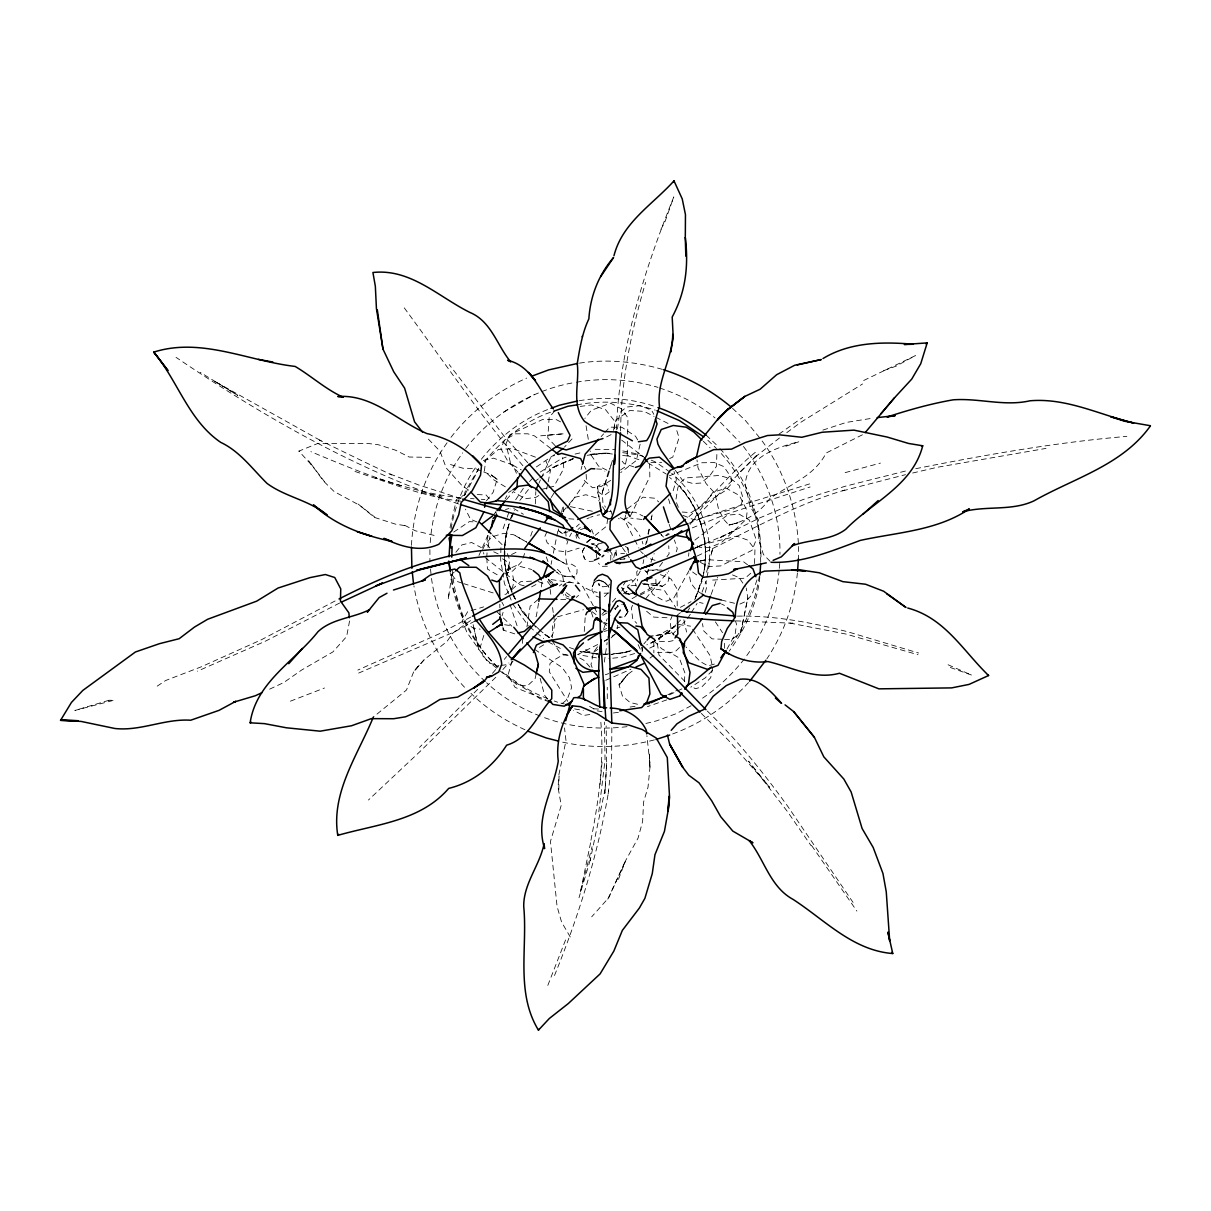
<?xml version="1.0" encoding="UTF-8"?>
<svg xmlns="http://www.w3.org/2000/svg" width="1211" height="1211" viewBox="0 0 1211 1211"><rect width="100%" height="100%" fill="white"/><g stroke="black" fill="none" stroke-linecap="round" stroke-linejoin="round"><path stroke-width="0.75" stroke-dasharray="5 3.75" d="M607.301 698.702L607.241 687.242M760.705 562.51L760.341 544.889A154.069 154.069 0 0 0 756.148 519.216C749.851 494.376 737.348 471.17 720.061 452.233M486.822 557.877L487.427 569.034L497.252 574.816M558.816 789.648L559.043 775.918L557.999 786.938L561.208 805.391L550.46 841.418L557.06 906.433L561.571 922.04L571.077 938.404L571.622 937.602M610.722 560.209L610.813 555.592L607.74 551.944M627.51 441.304L627.207 455.76L624.891 467.083L619.321 470.791M627.646 434.083L627.979 417.825L621.349 408.818L610.571 403.187L591.24 410.302L584.868 418.506M500.93 547.675L500.643 559.709L502.671 572.47M614.34 428.83L614.552 421.065L605.576 409.696L591.468 404.928L580.22 406.427M754.559 563.554L754.953 549.416L747.808 540.151L736.727 536.14L701.018 545.086L695.023 548.068M617.64 628.585L617.746 625.27M716.851 454.458L716.458 466.371L709.51 476.135L700.745 483.068L693.01 483.537L682.747 480.676L675.238 470.171M613.795 557.529L615.37 551.187M535.307 503.852L535.822 491.621M684.427 681.687L684.911 672.938L679.31 658.042L669.199 652.154L657.422 652.623M620.592 430.965C621.198 380.451 631.234 330.664 645.66 282.405M606.666 763.399L604.894 793.281L606.666 763.399L606.166 725.904M486.837 556L487.049 552.852M504.336 551.172C503.837 567.823 507.576 584.731 515.296 599.506M504.457 549.34L505.986 534.535L508.877 523.894L504.82 543.86L504.82 549.4M584.247 631.431L585.276 615.975M598.976 496.798L597.174 491.272L597.492 486.474L602.018 483.689L606.62 484.249L608.755 490.304M616.323 429.769C619.275 349.192 643.949 271.188 673.8 196.909L665.021 221.628L660.994 229.242M759.827 576.799C757.435 603.699 744.886 629.342 729.249 651.124M600.05 784.41L602.245 759.948M688.575 556.243L688.877 552.776M504.79 547.448L504.109 554.835L506.365 575.104L512.071 592.739M504.957 545.601L505.986 534.535L510.285 520.336M411.452 545.328C413.466 507.621 426.363 470.504 448.978 440.199M779.127 570.109C776.418 601.655 764.217 632.172 745.34 657.528M779.309 568.353L779.99 561.359M797.383 572.97C794.537 603.472 783.82 633.262 766.911 658.784M430.238 542.604C432.357 510.452 443.65 478.89 462.678 452.869M642.118 651.866L642.829 645.145M464.524 495.647L464.933 492.135L478.723 468.369M554.502 975.506C578.283 916.954 597.386 856.253 608.179 793.886L608.573 790.435M608.179 793.886L611.616 762.567L611.858 724.92M508.802 566.854L509.71 559.8L506.44 551.126M724.526 639.332L731.671 639.62L740.693 632.657L747.823 597.977L746.233 588.031M617.459 429.027L619.729 412.815L626.435 407.063L640.301 405.64L651.563 410.241L653.849 414.329M607.71 518.747L606.666 526.119L595.085 535.383M640.119 444.225L636.38 460.437L620.683 472.638M598.779 811.9L605.046 760.16L604.501 722.089M604.289 662.129L607.135 642.587M451.885 574.483L448.146 599.581L449.463 590.771M526.936 626.844L530.146 606.257L538.774 598.885M706.921 577.163C716.201 539.349 701.184 498.19 671.727 473.365M538.532 603.305L536.367 616.021L534.793 618.972M541.302 586.957L542.225 581.507M702.743 577.299C710.902 545.344 701.411 510.073 679.371 485.747C700.382 509.331 710.221 542.634 703.576 573.696C710.282 538.532 697.687 499.976 669.532 477.391M488.003 547.433L489.895 536.579M590.953 840.237C598.703 800.229 604.758 759.373 600.474 718.577M349.57 620.971L346.634 636.547L332.889 651.927L301.675 670.016L283.768 682.55L266.677 690.542M646.613 543.194L648.006 536.019M648.354 534.233L649.762 527.057M651.155 519.882L651.851 516.295M605.152 788.77L590.181 860.385L590.968 857.509L579.009 897.684M759.327 576.073C755.361 602.003 744.916 626.798 729.098 647.718M551.096 564.341L551.838 560.632M553.336 553.23L558.195 529.162M561.556 512.51L563.054 505.108M695.386 598.234L703.213 575.513M451.022 529.025C454.836 506.682 463.238 484.975 476.332 466.432M546.645 489.123L547.766 483.689M548.144 481.872L550.384 471.003L545.934 461.058M712.719 667.806L710.675 677.766L701.85 686.879L695.477 688.726L690.891 686.153M724.572 648.309L724.481 641.482M740.693 632.657L747.823 597.977M590.59 842.811L580.175 893.082L592.043 846.701M645.675 544.662L646.447 541.105M647.976 534.006L649.505 526.906M651.034 519.807L652.562 512.707M536.185 673.831L535.065 678.796L527.285 685.941L517.248 684.972L498.917 669.986M450.038 527.663L456.502 499.447L465.493 494.255M613.493 430.329L616.005 419.854L629.811 410.529L644.116 411.377L654.107 416.417M488.063 535.671L486.338 543.951L491.742 550.082M625.678 515.205L624.528 519.943L633.868 538.199M558.861 774.813L565.991 740.617L564.538 727.932M705.332 592.406L706.906 586.079L705.786 581.522M706.588 572.213L712.931 547.644L710.706 556.258M581.083 469.474L581.991 466.068M512.011 660.949L507.969 675.405L515.114 687.394L546.343 700.049M673.18 490.727L676.389 479.526L673.997 471.548M603.638 629.251L607.18 618.67M502.035 615.839L503.08 612.357M483.81 635.412L480.434 646.613L483.416 657.301L497.509 668.835M510.83 518.565L514.357 510.225M703.031 575.467L697.566 593.148L694.009 599.642M602.321 492.362L606.832 478.163L602.321 492.362L602.866 502.429L605.455 507.197M612.478 460.407L609.663 469.278L611.328 464.04M676.268 551.777L677.282 548.689L674.391 540M594.359 580.311L591.876 590.347L595.57 595.873L599.884 597.553M510.694 518.565L511.905 515.023M757.011 579.857L751.864 594.904L745.946 601.352L739.119 604.41M522.94 558.21L525.332 551.399M530.69 536.049L533.067 529.237M503.08 528.783L506.592 518.838M507.167 517.188L510.088 508.908M647.068 572.758L648.369 569.276M650.958 562.282L654.182 553.594M711.145 594.419L717.517 577.238M702.047 592.179L706.376 580.69M618.458 879.368L625.663 860.552L638.046 838.103L642.617 821.512L643.556 802.136L648.021 787.18L650.156 765.337L646.886 735.667M547.826 985.376L565.643 939.766M694.66 599.945L702.108 580.947M632.536 605.273L631.325 608.331L632.823 619.29L636.759 623.302M672.453 615.127L670.016 621.243L671.515 632.203L674.133 634.882M572.046 438.912L564.462 447.101M464.812 494.739L478.209 470.246M478.92 555.516L487.791 535.307M511.844 517.248L514.811 510.618M546.948 531.78L544.799 536.594L547.19 542.77L557.06 550.748L567.172 551.898L579.161 548.099M538.925 483.234L540.454 479.904M541.211 478.239L551.05 456.638L554.608 455.548M607.771 899.152L625.663 860.552L608.83 897.608L591.695 916.818M608.316 586.412L604.864 582.612L599.051 579.918L594.374 582.294L592.24 586.684L594.934 582.097C599.854 577.193 606.287 583.081 608.936 587.517M506.516 575.452L508.12 572.137M630.28 516.174L649.838 476.756L649.626 464.252M482.644 549.446L484.809 545.147L491.742 536.897L503.852 533.279L513.827 534.808L526.785 542.165L513.827 534.808M505.123 499.038L506.834 495.738M559.3 574.271L556.515 571.97L563.842 576.103L574.877 577.026L576.996 572.985L577.041 567.505L571.653 564.205L565.946 564.175L558.438 559.982M608.164 586.654L609.481 584.156M584.55 547.387L582.385 551.429L584.489 558.876L589.545 561.389L593.269 561.223M519.867 500.355L528.511 489.456M727.009 649.035L735.107 634.352L736.545 624.376L735.471 620.925M584.08 548.386L582.385 551.429L584.489 558.876M689.029 570.623L673.876 597.856L666.504 601.201L661.902 599.763L652.653 594.223L647.143 582.839M595.6 548.053L597.84 544.163L602.472 542.77L596.312 544.647L597.84 544.163M467.688 611.722L462.208 620.986L467.098 632.717L488.442 662.826L498.841 665.778M551.217 636.638L552.882 633.868L554.774 623.983L553.548 614.855M515.644 499.749L523.591 488.003M623.408 585.034L625.088 582.34M687.772 610.995L689.74 607.831M687.606 618.533L690.452 613.992M691.39 612.478L697.082 603.411M551.217 497.479L555.062 491.409M645.947 598.401L668.684 571.002M627.404 612.69L624.437 617.065L619.093 617.08L624.437 617.065L628.448 611.116M556.485 618.2L552.64 623.695L552.261 637.773M567.066 508.242L586.457 480.495L586.094 473.047M513.086 661.024L510.966 664.052L500.582 665.535M690.073 524.408L712.855 492.362L726.176 488.184L739.315 495.466L747.248 510.951L746.233 519.277L721.362 542.695L709.737 547.508L699.58 547.266L694.72 544.345M637.546 570.759L636.714 571.88L637.425 580.871M597.507 646.81L593.496 652.199L591.013 664.597L592.179 667.7M662.568 562.419L657.134 569.518L645.857 571.698M666.913 556.727L669.077 553.881L668.729 545.752M486.398 500.945L493.134 492.317L497.115 479.299L491.151 474.879L483.113 471.685M455.881 552.246L461.8 544.95L471.654 542.513L481.388 547.66M484.249 461.845C502.156 440.108 524.847 420.505 551.974 411.785M504.276 659.389L506.607 656.559M601.897 614.461L606.56 608.936M612.403 602.049L617.08 596.523M621.743 590.998L624.089 588.243L620.516 590.014M643.904 643.889L646.053 641.361M744.341 658.981C731.838 674.769 717.018 688.756 700.125 699.761M450.992 437.292C470.867 411.679 497.07 391.214 526.694 378.074M465.675 448.524C492.377 414.313 531.674 389.73 574.62 382.525M562.948 511.481L567.808 505.774M569.019 504.351L575.089 497.221L585.882 494.754L596.902 498.024L598.779 500.915M748.534 682.565C727.478 705.619 700.821 723.86 671.378 734.411M419.188 665.217L413.784 671.53L406.487 690.013L373.336 717.079M481.327 459.257C499.008 436.959 522.456 418.839 549.264 408.985M492.317 516.113L495.859 511.996M506.44 499.659L513.494 491.439M492.453 673.331L498.417 666.428M554.759 410.938L549.188 417.295L547.766 437.928L556.106 446.692M424.168 659.738L413.784 671.53L424.168 659.738L447.101 641.315L452.838 633.065L472.396 619.275M601.156 436.581L603.608 433.886M604.834 432.539L609.739 427.15L621.879 427.286L635.563 436.278L639.211 442.636M502.913 669.471L508.847 662.962M529.54 481.554L533.128 477.679M740.224 471.7L757.829 454.307L690.179 523.273M673.028 633.731L675.466 631.203M676.677 629.932L685.184 621.061M521.759 561.632L512.753 570.971L506.001 573.197M604.44 596.675L608.845 592.164M712.325 670.561L705.165 677.918L690.83 687.167M477.634 689.362L419.506 747.384M675.723 624.952L669.214 631.536L658.527 639.045L649.384 644.04L669.214 631.536L674.572 626.511L658.527 639.045L646.871 644.842M677.025 623.62L680.93 619.669M495.799 677.267L420.066 751.471L368.447 800.017M679.522 647.507L675.693 651.155L669.335 652.986L661.66 648.702L655.106 642.012M611.086 637.864L614.961 634.292M454.276 571.986L451.612 574.392L452.808 587.047L464.237 622.136L473.304 628.055L480.207 629.16M511.981 589.485L520.7 581.674L533.067 581.098M576.239 597.462L578.57 595.373M625.073 593.012L627.071 591.24M755.316 452.324C730.627 472.32 711.462 498.16 686.879 518.293M750.759 573.242L745.143 578.177L710.206 580.236M587.063 542.513L590.771 539.273M577.965 529.464L580.311 527.451M558.438 528.935L558.634 530.827L562.449 533.718L566.158 531.008M562.01 703.742L567.126 699.519L571.592 687.636L569.488 677.691L562.116 667.503L535.08 649.701M665.581 535.595L668.427 533.279M586.396 542.316L593.632 536.534M754.983 457.137L779.46 437.988M610.707 480.404L601.307 486.428L592.527 487.761L584.338 480.585L583.414 477.406M694.947 540.076L727.387 515.084L739.3 514.236L749.397 520.109L756.209 539.758L752.046 550.324L720.696 565.931L708.707 566.506L700.367 562.419M677.57 614.87L680.446 612.675M559.361 585.927L561.813 584.05M535.444 481.055L538.32 478.905M539.758 477.83L555.546 466.023L573.121 458.5M623.574 593.738L626.39 591.634M627.207 508.877L643.026 497.161L654.47 498.19L658.633 501.869M786.787 432.63L801.425 421.882L862.55 383.978M632.187 671.136L627.737 674.391L618.882 684.442L622.469 696.083L630.114 702.516L639.544 704.726M649.989 658.073L654.455 654.803M609.284 491.817L603.941 495.693L597.174 491.272M778.976 434.128L802.681 417.356M621.727 587.729L624.634 592.512L629.432 594.192L634.019 592.406M597.825 649.368L594.071 652.002L587.592 651.321L584.005 647.643M536.397 466.916L554.623 454.549M157.233 686.137L165.498 680.567L201.132 666.867L261.44 639.726L337.385 599.763M453.716 532.068L469.353 521.623L476.105 522.032M611.116 434.613L604.743 437.852M540.257 472.063L560.844 458.984L566.158 457.062M604.244 641.119L610.495 637.137M612.1 636.108L618.337 632.157M503.655 412.134L534.293 394.544M603.502 630.28L606.59 628.342M539.425 647.461L543.648 644.812M538.834 495.526L535.852 497.358L525.135 498.796L514.085 492.105M508.544 492.423L511.466 490.667M598.249 551.202L600.898 549.597M474.909 621.107L454.155 631.96L358.668 673.074M602.806 615.37L607.68 612.584M614.189 608.861L622.318 604.228M632.066 598.658L638.575 594.934M640.195 594.011L659.707 582.869L643.586 584.489M696.567 547.599L701.018 545.086L694.947 548.28M666.504 535.625L669.35 534.051M470.731 617.08L439.502 633.686L357.851 670.046M531.584 586.896L535.928 584.565M691.072 705.771L676.101 713.718L656.513 720.878L644.691 723.769M640.15 595.222L652.335 588.773L664.43 590.423L675.677 607.422M680.37 607.332L691.027 601.685M675.45 626.117L661.736 633.368L657.482 644.055L658.981 655.03L685.199 681.763M339.64 603.017L265.421 641.179L197.469 671.182M862.429 434.779L826.099 453.05C814.428 476.286 789.466 484.506 769.681 498.66C760.432 512.404 745.022 521.669 728.916 525.059L723.996 519.686L718.638 509.513L714.929 493.271L706.134 483.643L698.051 467.976L696.976 459.877M627.389 517.642L623.075 519.852L618.412 518.626M863.685 380.496L915.365 355.64L896.125 366.131L882.592 371.035M577.602 654.591L597.689 644.555M604.395 641.209L607.74 639.544M649.717 648.112L657.361 644.373M697.279 555.97C745.961 532.87 792.751 505.305 844.794 490.092L841.584 491.121L905.495 474.667M669.471 694.842L682.081 688.771M667.806 694.736L677.766 689.967M511.511 554.532L518.187 551.353M669.638 458.575L672.786 457.077L679.068 437.716L675.753 427.347M511.844 567.581L516.401 565.492L531.811 569.503M688.559 523.424L710.342 514.811L809.599 483.9M697.475 547.069L735.304 530.479L718.728 538.244L759.585 517.975L802.999 499.568L844.99 486.307L908.507 470.262M605.712 680.31L630.886 669.244M692.298 527.875L725.086 514.614L810.098 486.989M666.761 699.882L647.416 706.649M311.151 464.54L298.875 451.113L317.479 443.589L368.871 443.574L378.483 444.77L395.588 450.22L409.182 457.031L431.207 457.364M669.244 475.878L701.911 462.753L714.49 462.587L723.83 466.583L730.99 477.073L731.505 483.673L725.767 490.319L691.163 512.647L681.944 512.026M573.015 459.03L551.217 468.263L573.257 458.697M290.398 701.169L324.503 687.999M590.559 517.248L592.951 516.34M628.494 580.72L631.325 579.66L635.412 582.915L636.229 586.215M822.89 430.102L846.201 422.442L873.54 418.022M580.402 529.691L584.807 528.132M785.818 446.269L799.078 441.682C776.554 447.495 747.187 456.698 745.28 484.415L750.139 506.516L758.419 519.897L758.813 540.303L763.46 554.547L771.059 562.282M605.303 674.769L608.785 673.573M566.657 582.794L569.715 581.795L573 583.142M505.471 509.543L508.787 508.544M471.23 610.647L483.628 606.893M634.67 653.531L622.454 657.21L608.8 658.587M563.781 533.022L567.944 531.826M714.384 664.067L708.011 665.899L700.352 661.615L685.926 646.916M557.438 616.823L583.475 609.739M603.911 631.506L607.453 630.553M616.49 628.085L620.002 627.147M845.127 472.638L880.427 463.102M631.188 650.504L620.35 653.304L610.934 654.44L630.416 651.336L620.35 653.304L603.744 654.182M542.165 489.289L547.251 487.988M548.946 487.549L554.017 486.247L563.857 468.43L562.57 457.622M654.334 739.891C624.24 747.823 592.209 748.852 561.813 741.949M575.074 454.08L582.37 452.354M912.64 473.017L937.617 467.219L1045.986 448.403M483.325 460.452L493.452 458.167L512.904 464.963L517.642 476.165M667.004 617.746L653.683 617.095L646.417 611.116M673.119 640.619L668.427 641.679L657.649 641.527M915.758 468.687C985.557 454.836 1055.856 442.409 1126.82 436.384M700.14 561.132L706.815 559.694L743.554 561.753L747.581 564.81M607.347 566.218L601.171 566.324L598.461 563.16M700.064 560.95L706.815 559.694L700.2 560.769M599.475 549.749L596.448 545.601L591.225 543.784L597.795 543.179M576.769 404.898C602.806 399.872 630.068 401.795 655.227 410.151M670.667 633.111L650.337 636.32L670.667 633.111L673.861 635.079M579.479 363.133C607.513 358.789 636.38 361.665 663.507 369.718M576.345 382.267C603.456 377.363 631.627 379.467 657.967 387.369M579.206 400.75C604.864 396.3 631.748 398.313 656.332 407.002M630.098 707.042L635.26 706.285M589.802 714.52L583.324 715.489L573.514 710.282M613.447 712.991L618.609 712.28M627.041 726.661C598.385 730.172 568.701 727.205 541.771 716.609M587.123 455.321L604.894 453.065L609.617 453.323L589.288 454.428L604.894 453.065L613.78 454.231M606.953 586.321L602.775 586.82L598.688 583.929M631.037 585.761L636.426 585.216M547.72 435.203L564.129 433.75L538.85 435.975M504.896 594.298L506.122 594.207L512.616 587.168L513.918 581.341L512.177 572.303M650.913 462.572L661.721 462.314M662.084 570.078L644.918 570.169M620.759 553.639L624.528 553.594M678.493 624.513L690.588 626.163M641.785 519.458L630.749 518.096M595.146 449.326L615.763 449.463M603.668 654.394L607.301 654.409M631.688 512.223L635.306 512.268L642.859 515.947M735.94 620.88L792.781 623.226L789.133 622.908L846.005 634.064L917.999 654.727M560.738 599.415L566.233 599.536M625.179 593.784L629.432 594.192M722.74 639.272L712.007 638.863L703.727 630.901L702.471 623.604M737.408 616.142C774.707 615.385 811.37 622.605 847.382 631.673L918.543 653.017M597.977 653.91L579.918 651.321L600.05 654.379M599.823 653.985L607.226 654.288M477.24 494.572L486.08 494.966L489.441 498.947M593.572 708.798L598.794 709.071M596.629 468.945L602.124 469.232L604.849 471.155M568.156 655.242L562.752 654.954L553.427 660.358L549.93 663.689L549.279 671.757L567.717 701.32M470.489 498.523L474.091 498.781M481.297 499.28L484.9 499.537M568.852 518.762L575.952 519.322M596.887 654.122L579.766 650.928M563.842 576.103L574.877 577.026M461.497 497.872C408.803 492.635 359.289 471.896 310.894 451.658M609.254 511.36L611.101 511.572M596.418 657.815L578.691 654.773M644.01 583.944L662.266 586.321L667.715 582.763L669.138 577.617L667.079 572.606M642.36 583.732L662.266 586.321L656.014 583.838L655.756 577.359M622.651 455.397L629.765 456.335L627.116 455.472L640.513 460.301M504.563 624.725L510.997 625.648M622.742 452.657L642.224 455.472M524.257 585.852L519.307 584.535L484.763 557.272L483.492 552.579M460.649 501.157C422.79 496.661 387.565 481.978 351.599 470.368M602.079 711.72L597.129 710.827L588.773 705.922M574.604 708.919L583.308 710.479M567.384 654.984L560.526 653.698L552.352 641.103M421.504 492.408L442 496.389M622.757 450.916L636.744 453.837L643.177 456.638M570.351 506.637L594.117 511.632M493.134 592.921L463.904 583.702M298.875 451.113L299.798 451.325M699.489 602.488L703.122 603.335M434.113 535.398L415.373 530.796L404.535 525.211L406.26 525.831L395.437 524.136L374.381 517.385L358.123 504.048L374.774 517.097M721.226 599.975L737.317 603.956M560.981 703.091L564.356 703.969M591.952 544.208L596.221 545.434L599.612 550.006M450.447 464.54L462.996 468.248L475.06 468.475L481.494 471.034M655.06 560.315L648.142 558.226L644.403 554.85M401.507 485.823L375.773 477.83L377.499 478.648M598.734 580.145L602.261 581.25L607.059 584.852M458.606 503.958C357.427 470.67 263.937 416.781 176.034 357.351M460.907 498.599L418.567 484.915L388.292 473.35L391.683 474.924L358.865 459.302L319.613 440.123L322.277 441.5L213.969 380.905L237.75 395.376L200.133 372.277M462.163 583.127L456.925 581.416L450.598 572.985M514.751 633.868L503.17 630.083L502.383 626.829M633.822 466.856L624.21 463.692L622.166 461.179M549.688 701.926L540.106 698.717L511.239 679.538A154.766 154.766 0 0 1 502.081 671.787M659.617 387.974C679.659 394.559 698.656 404.504 714.99 417.886M569.488 647.491L576.436 650.05M540.121 716.004C520.458 708.465 502.156 697.097 486.671 682.822M547.766 698.58C531.372 692.525 516.431 683.004 502.989 671.908M554.32 701.002L557.59 702.213M535.459 457.152L512.737 448.675L498.432 449.402L485.732 460.195L484.4 470.882L493.558 479.677L506.183 487.337M538.229 581.552L544.768 584.08M628.373 593.89L624.331 592.3L621.909 587.592M682.974 515.402L694.327 519.897L734.002 508.847L741.465 504.215L742.933 497.751L739.21 485.611L731.489 479.011L719.41 475.454L685.35 477.967L679.326 483.81L677.872 487.685L675.723 500.839L678.538 507.787M570.623 599.687L564.871 597.417L563.403 594.692M732.534 574.922L739.058 577.617L745.204 586.533M660.434 574.65L671.045 579.025L676.798 588.516L677.373 610.193M477.028 521.956L470.504 519.231L465.463 509.195M568.928 596.993L566.067 595.767L563.948 591.604M603.85 622.348L607.135 623.756L603.971 622.015M651.23 460.15L656.059 462.254L670.304 472.351M493.74 551.807L498.175 553.896M524.938 729.718C505.078 720.757 486.519 708.617 470.943 693.328M721.574 604.047L724.466 605.455M606.893 470.186L598.446 466.008L590.817 454.655L590.226 451.037M655.772 417.265L669.093 423.986M560.542 421.852L555.819 419.369L542.846 419.4L510.073 434.582L505.956 443.862L510.724 463.98L521.305 469.868M502.504 558.816L505.744 560.526L510.573 569.352M357.003 503.897L334.1 491.515L323.549 481.115L308.654 460.816L324.397 481.584M548.22 641.875L563.206 649.959M579.797 658.057L584.232 660.464L590.302 667.533M625.376 546.494L627.843 547.887L628.327 551.429M559.543 560.557L565.946 564.175M602.927 609.057L607.362 611.57M513.706 508.499L523.394 514.266M647.991 462.859L666.201 474.031M549.794 637.455L543.497 633.55L552.383 639.892M702.304 594.192L696.643 590.62L690.77 582.915L688.953 573.091M692.601 572.016L697.869 575.755M558.634 530.827L562.449 533.718M603.472 622.999L606.726 625.345M468.596 490.167L461.497 485.036L446.269 468.021L440.002 451.219L425.878 436.505M552.64 582.506L548.099 579.146L579.463 583.763A39.388 39.388 0 0 1 566.097 547.993M566.264 592.588L570.805 595.948M591.997 611.631L598.052 616.096M539.107 629.811L549.431 637.652M601.806 608.876L610.208 615.309M621.637 440.093L643.586 456.941M550.778 448.494L534.551 435.93L527.769 433.795L515.614 433.81L504.503 440.032L500.9 448.706L507.031 459.832L518.036 472.275M529.616 626.798L535.262 631.521M536.67 632.717L543.724 638.621M640.664 551.474L643.147 553.715M707.845 440.289L716.503 448.554M550.46 585.488L546.766 580.629M706.195 435.203L717.639 445.951M720.454 422.306L740.012 442.484M732.519 408.319L745.37 420.474L761.129 439.548M534.096 624.634L522.713 612.236L518.005 604.41L533.673 624.891M535.444 625.905L540.817 631.007M485.399 681.611C455.957 654.742 436.611 617.156 431.404 577.677M557.348 569.306L560.36 572.182L562.994 577.571L563.478 581.462M497.933 667.11C471.442 642.617 454.17 608.331 450.159 572.5M551.172 583.202L548.871 581.008L548.492 576.406M497.055 611.918L511.814 626.163M703.319 441.273L710.085 447.873M701.305 713.415L728.477 740.315L769.575 787.256L748.474 761.129L787.559 811.718L811.143 845.762M492.317 534.944L503.852 546.388M547.69 699.186L544.541 695.144L539.894 677.403M707.3 711.039C737.363 740.088 763.49 772.785 787.952 806.617L853.044 902.407M522.895 465.705C480.04 415.373 442.938 360.212 403.672 307.064M527.799 462.784L503.67 435.536L449.236 364.602M644.857 570.336L647.461 573.212L647.824 577.723M531.266 622L522.713 612.236L516.31 600.944M532.477 623.393L536.14 627.57M609.708 550.975L611.752 553.306L612.917 559.285M719.924 448.6C747.793 478.451 762.552 519.686 760.826 560.421M464.524 687.242C438.155 659.374 420.172 623.741 413.92 585.867M576.421 534.414L579.448 538.623L576.981 534.323M512.783 603.986L528.208 625.618M762.143 441.001C783.865 470.489 796.081 506.486 798.352 542.937M743.448 446.465C767.032 477.089 780.595 515.568 779.96 554.32M811.658 845.581L856.888 911.096M622.393 547.644L625.497 552.186M626.541 553.699L629.644 558.226M715.398 621.879L722.543 632.702M692.631 629.251L710.009 655.514L711.947 664.294M602.533 506.698L606.287 512.48M591.604 529.298L593.784 535.126M512.647 594.495L515.402 599.339M501.944 602.245L503.746 605.515M593.314 605.788L582.627 586.185A39.358 39.358 0 0 0 597.19 592.406M594.207 607.422L597.78 613.962M575.331 531.447L578.404 537.321L578.025 533.688M634.746 539.894L638.969 548.144M584.398 466.265L585.912 469.338M638.121 644.555L640.362 649.429M515.583 599.46L508.983 584.156L504.851 564.22L504.836 558.665M508.59 593.693L504.397 583.414L502.959 574.302M509.286 595.418L511.39 600.55M610.541 510.119L612.236 514.826M546.267 556.863L548.477 562.979M502.792 626.95L503.912 630.159L502.959 626.889M669.199 524.333L670.924 529.555M509.967 604.334L518.081 628.781M591.392 612.357L593.572 619.048M668.563 498.977L670.5 505.592M495.753 511.481L496.661 515.099M683.852 619.79L686.561 632.066M641.558 647.083L642.314 650.564M575.936 535.217L576.512 538.259M615.597 552.383L616.142 555.637M586.063 425.742L588.44 440.199M597.492 486.474L599.536 500.764M550.112 589.303L551.096 596.599M552.564 607.559L553.291 613.038M627.843 547.887L628.464 552.867M430.495 568.928L431.222 575.921M563.236 506.955L563.781 512.525M565.598 531.099L566.521 540.378M616.096 550.188L616.338 555.501M596.327 553.594L596.418 557.529M499.81 604.183L499.886 607.861M499.916 609.693L500.022 615.218M522.577 638.318L522.637 643.768M653.804 641.391L653.864 652.88M798.367 546.479L798.412 558.861M504.82 551.262L504.836 556.818M429.905 549.627L429.935 561.934M452.142 569.473A154.069 154.069 0 0 0 456.335 595.131L461.436 611.51A155.538 155.538 0 0 0 472.335 634.655L481.615 648.929A154.766 154.766 0 0 0 498.357 668.245M643.783 559.709A39.373 39.373 0 0 1 642.996 563.615M640.256 571.092A39.373 39.373 0 0 1 627.465 586.124M620.289 517.672A39.373 39.373 0 0 1 640.135 536.443M642.163 541.347A39.373 39.373 0 0 1 642.92 543.906M609.103 592.981A39.358 39.358 0 0 1 601.14 592.996M566.899 544.102A39.358 39.358 0 0 1 568.065 540.288M569.624 536.624A39.358 39.358 0 0 1 571.547 533.128M576.406 526.815A39.358 39.358 0 0 1 579.282 524.06M586.957 518.853A39.358 39.358 0 0 1 589.363 517.718M597.038 515.28A39.358 39.358 0 0 1 599.657 514.826M617.867 605.5L615.233 609.481L617.867 605.5M622.212 680.96L619.26 685.108L627.737 674.391L622.212 680.96M624.952 558.831L620.077 559.603L624.952 558.831M108.914 700.291L74.87 710.448L114.122 700.2L108.914 700.291M730.248 524.696L728.916 525.059L737.832 522.774L730.248 524.696M971.449 675.027L950.862 667.685L947.91 664.688L971.449 675.027M492.589 475.893L491.151 474.879L497.115 479.299L492.589 475.893M663.492 537.078L660.949 534.354L663.431 537.018M478.663 649.323L473.032 624.18L478.663 649.323M649.414 754.983L649.338 754.226L649.959 768.44L649.414 754.983"/><path stroke-width="1.5" d="M583.414 688.817L583.384 697.521L585.185 700.321M685.32 236.145L685.456 214.619L682.232 198.907L673.997 180.863C652.487 204.735 622.484 222.355 613.962 255.748M608.906 618.004L608.8 634.625L609.436 603.835L608.724 625.951L611.827 723.179M451.733 557.151L452.127 546.509M599.823 591.922L600.429 634.942L605.863 720.288M603.653 680.113L604.017 708.42M601.352 639.832C597.386 662.145 598.749 684.836 599.839 707.345M620.516 432.811C617.383 461.103 622.893 491.908 611.328 518.55L608.422 518.913L603.245 516.219L601.065 511.481L599.763 502.308M760.614 564.296L759.963 575.013M517.536 478.027L517.021 487.322L514.675 490.061M616.202 431.616L614.431 464.282L615.127 455.321C610.208 474.031 617.534 499.083 603.578 514.372L607.12 511.496L604.985 511.436L607.831 511.375M609.33 606.59L611.237 580.796L607.619 576.345L602.321 574.241L598.113 575.906L594.359 580.311M797.549 571.214L798.412 558.861M450.325 534.202L449.084 556.848M672.741 334.387C672.393 359.334 656.226 381.389 659.511 406.82C655.272 418.067 653.743 430.571 646.674 440.592L638.424 441.758M508.348 570.381L508.802 566.854M685.199 688.544L688.469 684.079L689.998 672.302L680.249 639.014L675.45 636.063M599.112 657.089L601.307 640.271M594.117 620.713L593.057 628.282L585.049 634.746L542.937 641.558L533.052 636.714M484.551 507.242L485.278 502.383M450.325 545.071L451.9 534.823M670.985 350.6L670.758 352.023L673.225 337.551L672.196 317.025C685.971 291.442 688.696 265.406 685.259 236.978L685.835 256.157M538.834 601.489L540.681 590.59M491.484 527.542L492.756 520.321M600.686 276.653L613.553 257.534C598.643 274.806 590.302 296.15 588.864 318.871C582.188 332.98 579.812 348.314 577.238 363.557C579.751 383.085 570.941 404.292 584.504 421.367L592.86 426.847L603.835 431.494L616.823 431.979L632.399 440.789M582.219 336.87L582.385 336.053M536.185 673.831L538.35 664.309L535.02 652.774L526.755 642.859M536.942 670.5L538.35 664.309M696.552 456.623L700.17 440.789L720.394 416.13L728.25 409.03L744.78 396.451L760.13 389.215L776.66 374.714L794.688 365.253L821.27 359.546L797.262 364.935M488.896 532.25L496.571 515.583M626.057 513.631L626.829 510.467M565.734 720.742L569.942 704.605L573.772 697.733C585.897 696.143 594.813 707.981 606.62 707.814M582.461 464.358L585.201 454.11L598.703 439.275M638.439 655.696L637.001 660.404L628.085 667.019L610.208 669.214M393.484 590.014L425.243 579.933L421.398 581.28L429.966 575.255L436.475 573.106L454.821 569.049L459.817 572.848C462.572 588.94 471.503 603.017 475 618.988C486.035 632.687 499.992 645.887 501.732 664.355L498.72 671.984L491.348 676.343L486.413 677.388L491.833 675.617L487.533 677.085L482.947 682.55L457.637 697.097L439.926 699.458L426.862 707.542L405.594 716.791L393.636 718.728L371.323 718.638L351.568 725.752L320.188 731.187L286.447 727.796L264.437 723.633L250.147 722.816C256.081 682.171 294.455 661.433 317.993 631.688C332.208 618.427 352.779 618.231 369.522 609.663L367.311 612.206L379.134 597.598L386.975 593.239M822.996 358.532C850.152 342.017 882.728 341.638 913.366 344.257L904.36 344.469L927.187 342.91L920.754 363.694L911.747 379.088L894.853 397.42M607.392 476.438L609.072 471.124M608.24 637.258L615.203 617.64L620.365 610.102M690.209 550.763L692.934 542.8M687.848 529.252L686.122 534.233L689.044 540.167M673.558 182.074L673.997 180.863M542.937 578.101L547.856 564.659M704.121 613.326L710.509 596.145M609.118 613.508L616.338 601.519L619.396 600.489L623.438 602.578L627.646 611.54M533.4 652.578L536.428 645.054L540.742 642.92L551.262 640.528L563.1 644.933L570.124 652.169L584.186 684.654L580.796 695.523L577.798 697.475M690.27 569.881L691.602 566.657M766.291 562.873L733.639 569.579L737.62 568.64L728.462 573.742L721.756 575.195L703.107 577.314L698.52 573.015L697.006 560.769L692.707 547.039L688.242 525.544L677.782 509.937L666.035 486.171L667.564 474.455L670.152 470.368L677.978 466.795L683.004 466.265L677.433 467.446L681.854 466.432L687 461.497L713.688 449.659L731.52 449.145L745.37 442.499L767.502 435.521L779.596 434.84L801.773 437.277L822.163 432.251L853.937 430.132L887.133 437.035L908.598 443.468L922.721 445.784C912.579 485.581 872.238 502.202 845.732 529.313C830.201 541.014 809.72 539.062 792.176 545.843L794.643 543.527L781.352 556.833L773.102 560.345M535.898 489.88L538.168 484.884M585.836 614.749L586.987 612.282L595.191 606.908L600.262 608.24M373.336 717.079C357.82 755.104 330.891 792.372 337.763 835.378C376.5 824.191 420.353 821.225 448.691 788.406C473.168 782.412 493.255 766.245 506.607 745.204C529.313 738.332 537.245 714.823 551.747 698.656L551.777 690.058L541.665 676.525L524.545 665.142L510.376 657.482L486.322 629.841L479.904 620.047M483.81 512.102L475.893 527.708L462.405 535.519L446.284 535.262M499.129 510.618L502.565 504.003M562.494 592.149L564.477 588.289M606.772 550.082L608.331 547.145L605.439 543.255L594.813 538.35L574.483 531.205L462.663 499.114M726.131 650.61L718.002 665.354L707.33 669.32L688.771 662.75L683.231 652.699L684.684 641.679L702.259 618.609M538.441 1030.137L549.385 1018.436L568.277 1003.571L600.081 973.916L613.856 951.074L622.348 930.396L639.378 908.023L644.888 898.35L652.275 873.615L654.954 854.724L664.445 831.351L668.744 807.116L669.108 796.187L667.851 811.249L669.577 797.504L667.291 757.526L656.301 738.105L642.314 729.552L628.464 724.905L611.585 722.982L597.25 713.763L580.432 706.664L572.44 705.846C561.768 721.923 555.743 741.934 558.271 761.129C553.336 790.965 534.702 816.986 544.572 848.608L544.102 843.689C539.758 865.517 523.409 883.591 523.727 906.494C527.693 947.91 515.477 992.536 538.441 1030.137L538.895 1029.305M689.922 569.034L695.281 559.421M640.649 653.471L637.319 659.284L610.072 669.229M548.492 576.406L550.172 573.499L545.843 577.344L553.276 571.607L472.366 616.202M77.958 720.742L60.55 720.333L71.464 702.41L82.817 690.421L135.42 651.987L159.474 643.677L179.152 638.712L194.562 627.01L207.671 619.26L256.687 601.156L278.015 588.062L310.016 577.617L325.381 574.529L334.751 577.511L340.745 588.879L340.458 601.019L348.904 612.902L349.313 617.746M561.828 593.435L566.703 585.413L508.938 653.728M503.943 573.181L499.371 580.251L499.704 598.658M765.912 660.237L749.685 681.218M674.996 637.97L677.827 634.019L677.479 615.688M641.588 656.907L661.13 694.539L669.88 699.383L679.765 695.962L681.748 693.237M679.765 695.962L681.929 692.995M684.73 689.165L688.469 684.079M524.863 548.159L540.333 527.935M544.753 522.168L549.173 516.386M705.619 614.249L712.34 605.545L720.136 603.335M722.331 655.711L725.722 651.715M512.359 658.814L520.579 649.126L511.284 659.707L574.544 596.19L571.759 597.129M647.113 640.104L650.337 636.32M880.897 413.753L894.52 397.738L865.199 432.584M497.025 510.633L505.259 501.036M720.742 657.785L723.209 654.939M671.212 730.324L676.964 723.815L688.908 716.155L703.712 709.555L713.173 696.295L726.282 685.593L740.027 679.25C758.313 677.206 770.726 690.936 781.595 703.379L775.373 698.036M337.763 835.378L338.717 834.318M288.748 663.689L302.417 648.415M1150.45 425.848C1122.415 465.266 1074.172 478.042 1033.982 500.854C1011.503 511.375 986.178 505.426 962.806 511.814L969.39 508.923C936.708 530.857 897.321 532.265 860.249 540.424C831.594 551.02 802.318 563.493 771.059 562.282M493.074 518.505L496.782 514.766M670.5 493.361L643.45 519.443M711.402 666.973L695.25 680.34L686.47 685.971M559.739 516.022L562.313 513.676M455.608 570.79L459.605 567.172L476.271 567.293L487.579 576.088L501.051 600.611M862.974 514.297L878.157 500.552M563.16 585.927L565.492 583.838M530.433 625.966L524.393 631.325L517.96 633.02M681.884 530.706C662.977 545.117 640.119 565.764 614.84 562.252M563.1 448.388L556.137 453.519M602.064 556.742L603.729 555.334M569.17 530.812L572.818 527.754M583.46 642.859L575.24 650.64L575.301 656.68C578.601 666.989 588.894 671.076 598.87 671.106M672.68 529.828L685.456 519.443M492.71 624.346L500.037 618.7M681.884 611.57L703.5 595.085M481.917 524L492.317 516.113M501.097 579.1L497.055 581.825L491.772 580.084M597.356 618.276L594.828 619.971L597.795 618.715M571.774 701.351L564.25 706.195L552.912 704.439L549.007 700.503M488.442 632.46L501.354 624.27L496.571 627.298M555.062 491.409L591.15 468.642L594.813 468.839M588.092 639.953L601.958 631.249M608.649 562.494L605.455 564.477L688.862 529.298M925.764 343.773L927.187 342.91M592.012 680.113L598.34 677.176M512.919 489.774L518.747 486.247L527.966 485.111L536.11 488.608L548.25 501.748L549.764 511.647M642.708 548.855L650.882 544.117M645.175 579.691L656.195 573.696L695.568 556.712M339.019 598.961C388.852 573.545 442.454 551.459 499.008 549.31C518.293 548.568 539.364 548.038 556.333 558.74M651.185 702.683L666.141 695.523M250.147 722.816L251.313 722.256M341.32 602.155L382.434 583.066L375.985 585.867L418.809 570.078L466.462 557.923L416.614 570.32C454.67 559.86 495.102 550.914 534.52 558.861L529.752 557.272L546.751 563.917L555.122 570.82M507.288 569.67L510.331 568.277M261.758 692.783L255.218 695.78L233.526 702.229L235.812 701.32L219.024 710.357L190.702 720.227C164.787 718.501 140.779 731.338 114.878 728.492L81.076 721.423L60.55 720.333M907.75 608.028C944.913 617.958 962.821 650.564 988.585 675.526L969.072 684.397L951.664 687.893L878.898 688.847L839.45 673.255C814.352 680.128 791.585 667.004 767.91 661.554C751.486 663.764 734.26 658.512 720.984 648.733L721.65 641.512L727.311 628.358L735.289 617.156C735.501 597.75 744.886 577.39 764.58 571.153L796.535 569.866L805.345 570.896M594.283 560.239L598.945 558.135M474.909 621.107L557.438 584.065L551.096 585.927M635.926 667.034L644.313 663.34M694.13 548.401L641.527 568.292L652.79 564.629L646.068 566.763M666.217 696.249L644.01 704.03M577.723 519.458L601.489 510.24M640.77 549.173L644.085 547.902M603.002 438.518L566.127 449.962L556.106 446.692M669.683 735.047L656.059 739.482M531.75 376.197L548.598 369.915L577.723 363.406M550.96 408.349L559.497 405.201L577.541 400.992M921.495 446.208L922.721 445.784M651.987 577.586L641.845 581.129L636.002 590.907L636.638 594.571M553.594 411.225L568.095 406.23L576.769 404.898M610.526 672.983L629.675 666.398L641.058 669.441L648.96 678.069L649.883 693.948L646.841 702.168L641.663 707.557L619.79 710.751M635.427 467.385L640.392 465.766L646.765 455.185L657.073 423.895L655.454 419.112M686.894 523.969L604.274 551.172M558.18 454.473L561.737 453.398L580.599 458.575L582.869 463.192M586.941 608.8L590.408 607.861L595.782 608.376M602.064 632.021L587.729 635.911L579.554 641.83L573.514 652.926L574.377 663.673M698.369 561.253L693.464 562.57L698.459 561.495L695.371 559.966L693.646 556.893M551.111 585.988L555.925 584.777L552.307 584.308M627.374 580.992L622.863 582.097L618.685 585.534L617.247 588.319C625.345 604.183 646.841 607.438 662.114 613.296C685.744 618.67 710.009 619.881 734.154 620.834M597.886 618.427L595.101 619.093L599.778 619.865L595.615 618.821L600.55 620.94M153.752 352.113C201.162 337.021 248.149 360.999 295.151 366.433C311.545 376.167 325.789 389.412 343.273 397.284L337.808 396.497C372.776 394.15 397.238 420.913 426.999 433.614C447.919 437.504 467.355 449.372 481.539 465.16L480.54 475.136L472.139 490.849L461.194 502.52L458.712 514.872L451.779 530.796L438.836 544.254C420.474 552.746 401.038 546.585 383.902 538.395L392.001 541.408C363.467 535.504 335.235 525.165 313.452 504.911L327.152 515.114C309.516 500.249 285.69 497.146 267.101 483.461C252.251 468.884 240.02 451.491 220.705 442.363C188.522 420.444 177.85 380.875 153.752 352.113L167.996 370.566L154.281 352.734M605.863 551.05L610.753 550.157M693.585 561.828L698.55 561.026M644.54 704.091L649.52 703.47M599.278 670.455L582.885 672.317L575.876 668.245M877.158 417.613L895.201 415.615L887.118 416.993C908.795 409.939 930.699 403.717 953.193 399.827C978.942 397.935 1004.358 406.624 1029.971 400.796C1066.285 397.662 1099.376 414.601 1133.632 423.063L1110.729 416.735L1124.519 421.231L1150.344 425.712M629.887 512.208L622.666 512.132L613.583 517.93L610.238 521.411L609.95 529.495L621.349 546.131M538.774 598.885L557.075 599.324M569.897 599.627L573.56 599.717L583.308 604.198L590.241 611.192M61.261 720.061L77.852 720.712M617.519 622.605L627.661 623.075L637.728 629.675L641.179 645.342M422.472 432.1L414.556 421.806L404.61 388.141L393.757 371.822L382.964 349.101L376.439 308.669L375.349 286.311L372.927 272.505C410.68 268.358 438.443 296.831 469.868 312.423C491.409 321.399 496.934 345.317 510.709 361.877L507.636 360.257C532.189 366.1 539.818 391.335 553.457 408.955M805.406 570.986L791.873 570.124L803.786 570.442L819.241 572.773L842.886 581.658L865.532 584.232L883.621 591.225L905.964 607.453L886.694 593.738M735.728 616.066L685.986 611.616L687.697 612.024L657.543 604.789L632.732 592.724L635.926 594.646L627.601 587.002M610.117 708.072C625.451 708.208 639.741 716.276 646.371 730.4L646.704 733.911M496.116 500.627C520.533 502.58 546.827 505.804 567.126 520.73M484.915 503.155C507.591 505.335 530.902 507.681 551.716 517.642L533.718 510.664L519.67 507.046L541.695 513.509L556.53 520.927L563.009 525.256L564.22 528.344M635.836 626.042L640.664 626.738L645.448 632.066M258.443 359.364L272.899 362.059M674.618 535.08L688.681 537.79L693.661 544.299M616.051 562.858L619.911 563.66M785.046 704.847L793.72 711.644L814.397 737.317L823.813 756.845L843.795 779.006L851.136 791.979L862.111 828.521L873.192 847.488L882.94 873.434L886.255 891.796L889.676 940.811L887.92 932.137L892.764 953.541C852.711 950.438 824.994 920.103 793.16 899.455C769.984 886.876 764.61 859.946 749.17 840.585L752.924 842.795L732.822 831.109L720.696 816.683L711.705 800.804L699.065 782.866L688.711 775.161L682.701 767.199L669.653 744.19L667.443 735.077M546.449 517.718L554.805 519.731M721.226 599.975L705.15 595.994L702.304 594.192M558.392 741.071L546.388 737.983L528.117 731.262M566.037 704.408L569.427 705.286M584.807 528.132L588.031 529.086L584.459 526.603M460.407 504.533L535.398 527.92L592.33 547.872M584.762 534.914L599.006 540.03L574.483 531.205M657.967 407.607C675.647 413.572 691.799 423.411 706.195 435.203M656.892 410.756L679.507 420.626L703.879 437.004M663.507 369.718C688.257 377.65 711.326 390.381 731.232 407.108M548.068 700.76L551.535 702.168M640.846 569.321L635.82 566.93L630.689 559.739M695.371 559.966L698.702 561.601M600.807 620.274L596.054 617.671L601.988 621.939M558.438 559.982L549.915 555.107M528.42 543.073L544.632 552.261L528.374 543.058M587.471 546.04L600.187 555.047L595.691 550.687L596.357 552.488M565.537 517.642L553.185 509.74L550.263 498.993M654.651 639.514L647.158 634.473L642.027 625.784L638.242 603.82M987.495 674.754L988.585 675.526M459.862 559.255L468.824 565.643M609.769 627.525L637.001 650.701L614.34 630.81L664.188 676.888L699.973 712.113M542.952 561.102L546.751 563.917M543.012 561.162L551.035 567.475M748.928 565.825L752.954 568.882L755.861 576.708M614.401 618.518L662.992 665.369L705.998 709.707M552.246 449.629L558.15 454.201M533.188 570.578L538.683 574.937L541.332 579.872M586.2 528.132L590.59 531.659L529.04 464.131M727.372 607.801L732.791 612.297L734.396 617.474M673.044 468.369L659.42 457.137L649.399 458.121L647.098 459.575C634.14 474.712 616.127 496.132 629.947 516.507M575.452 585.322L579.766 590.953M701.956 439.956L693.842 432.055L686.153 427.18L673.255 425.47L661.251 429.496L656.922 439.139L657.891 444.104L661.297 450.689L674.164 468.672M479.48 522.229L491.03 533.673M471.018 492.196L480.298 502.081L486.61 503.019L496.192 500.991L506.455 491.59L517.279 479.147L526.089 466.735L557.03 446.178L567.581 441.076L570.078 435.309L558.286 412.618M679.386 640.225L684.624 645.569M891.674 952.391L892.764 953.541M519.262 473.652L531.493 487.473M592.709 670.334L598.764 677.373M644.343 457.97L647.507 461.739M513.782 627.283L523.213 638.621M793.72 711.644L814.397 737.317M525.226 468.415L574.408 531.614M617.595 589.636L619.563 593.057M598.688 583.929L599.475 585.291M625.633 607.029L623.438 602.578L626.935 610.041M663.431 506.925L668.623 522.592M502.005 625.194L500.052 617.065L501.99 623.604M500.052 617.065L502.232 625.36M449.039 538.047L450.886 548.023M448.781 561.026L450.341 571.274M377.332 309.94L382.964 349.101M411.891 568.307L411.452 547.1M412.255 571.819L413.556 584.141M449.084 562.086L449.977 570.759M610.45 499.674L610.495 504.896M647.113 577.798L647.128 581.159M571.834 706.785L566.672 715.186L572.44 705.846L571.834 706.785M725.707 411.165L717.487 419.929L728.25 409.03L725.707 411.165L744.78 396.451L725.707 411.165M483.719 680.93L473.683 688.151L483.719 680.93M587.638 682.989L583.596 686.077L594.873 678.372L587.638 682.989M693.07 458.697L686.062 463.026L696.794 456.88L693.07 458.697M371.732 536.231L357.26 531.69L371.732 536.231M728.568 653.834L720.984 648.733L728.568 653.834M480.116 463.646L472.562 455.941L481.539 465.16L480.116 463.646M659.662 532.991L644.358 516.688L659.617 532.946M530.736 375.001L528.45 372.398L535.474 380.602L530.736 375.001M682.701 767.199L669.653 744.19L682.701 767.199"/></g></svg>
